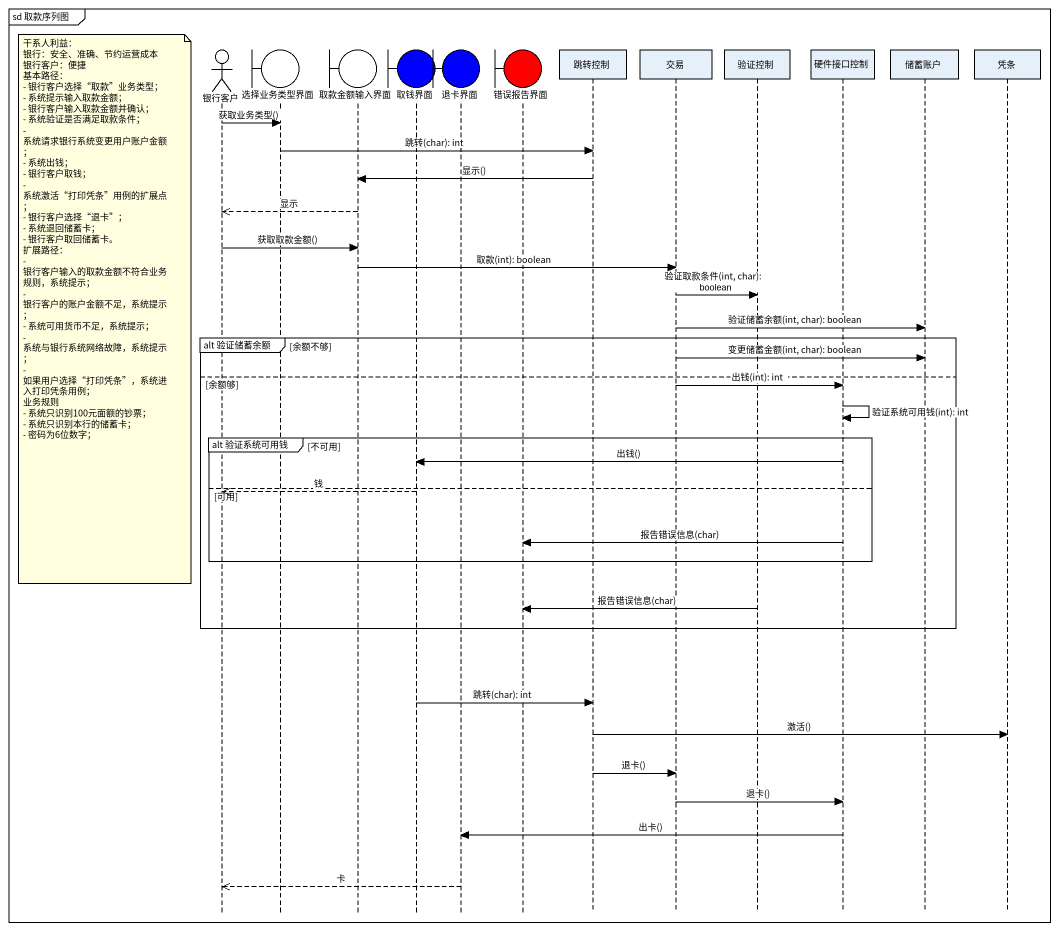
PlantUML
@startuml
mainframe sd 取款序列图
hide footbox
actor 银行客户
boundary 选择业务类型界面
boundary 取款金额输入界面
boundary 取钱界面 #0000FF
boundary 退卡界面 #0000FF
boundary 错误报告界面 #FF0000
participant 跳转控制
participant 交易
participant 验证控制
participant 硬件接口控制
participant 储蓄账户
participant 凭条

银行客户 -> 选择业务类型界面 : 获取业务类型()
选择业务类型界面 -> 跳转控制 : 跳转(char): int
跳转控制 -> 取款金额输入界面 : 显示()
取款金额输入界面 -->> 银行客户 : 显示
银行客户 -> 取款金额输入界面 : 获取取款金额()
取款金额输入界面 -> 交易 : 取款(int): boolean
交易 -> 验证控制 : 验证取款条件(int, char): boolean
note left of 银行客户
  干系人利益：
  银行：安全、准确、节约运营成本
  银行客户：便捷
  基本路径：
  - 银行客户选择“取款”业务类型；
  - 系统提示输入取款金额；
  - 银行客户输入取款金额并确认；
  - 系统验证是否满足取款条件；
  - 系统请求银行系统变更用户账户金额；
  - 系统出钱；
  - 银行客户取钱；
  - 系统激活“打印凭条”用例的扩展点；
  - 银行客户选择“退卡”；
  - 系统退回储蓄卡；
  - 银行客户取回储蓄卡。
  扩展路径：
  - 银行客户输入的取款金额不符合业务规则，系统提示；
  - 银行客户的账户金额不足，系统提示；
  - 系统可用货币不足，系统提示；
  - 系统与银行系统网络故障，系统提示；
  - 如果用户选择“打印凭条”，系统进入打印凭条用例；
  业务规则
  - 系统只识别100元面额的钞票；
  - 系统只识别本行的储蓄卡；
  - 密码为6位数字；
end note
交易 -> 储蓄账户 : 验证储蓄余额(int, char): boolean
group alt 验证储蓄余额 [余额不够]
  交易 -> 储蓄账户 : 变更储蓄金额(int, char): boolean
else 余额够
  交易 -> 硬件接口控制 : 出钱(int): int
  硬件接口控制 -> 硬件接口控制 : 验证系统可用钱(int): int
  group alt 验证系统可用钱 [不可用]
    硬件接口控制 -> 取钱界面 : 出钱()
  else 可用
    取钱界面 -->> 银行客户 : 钱
    硬件接口控制 -> 错误报告界面 : 报告错误信息(char)
  end
  验证控制 -> 错误报告界面 : 报告错误信息(char)
end
取钱界面 -> 跳转控制 : 跳转(char): int
跳转控制 -> 凭条 : 激活()
跳转控制 -> 交易 : 退卡()
交易 -> 硬件接口控制 : 退卡()
硬件接口控制 -> 退卡界面 : 出卡()
退卡界面 -->> 银行客户 : 卡
@enduml
